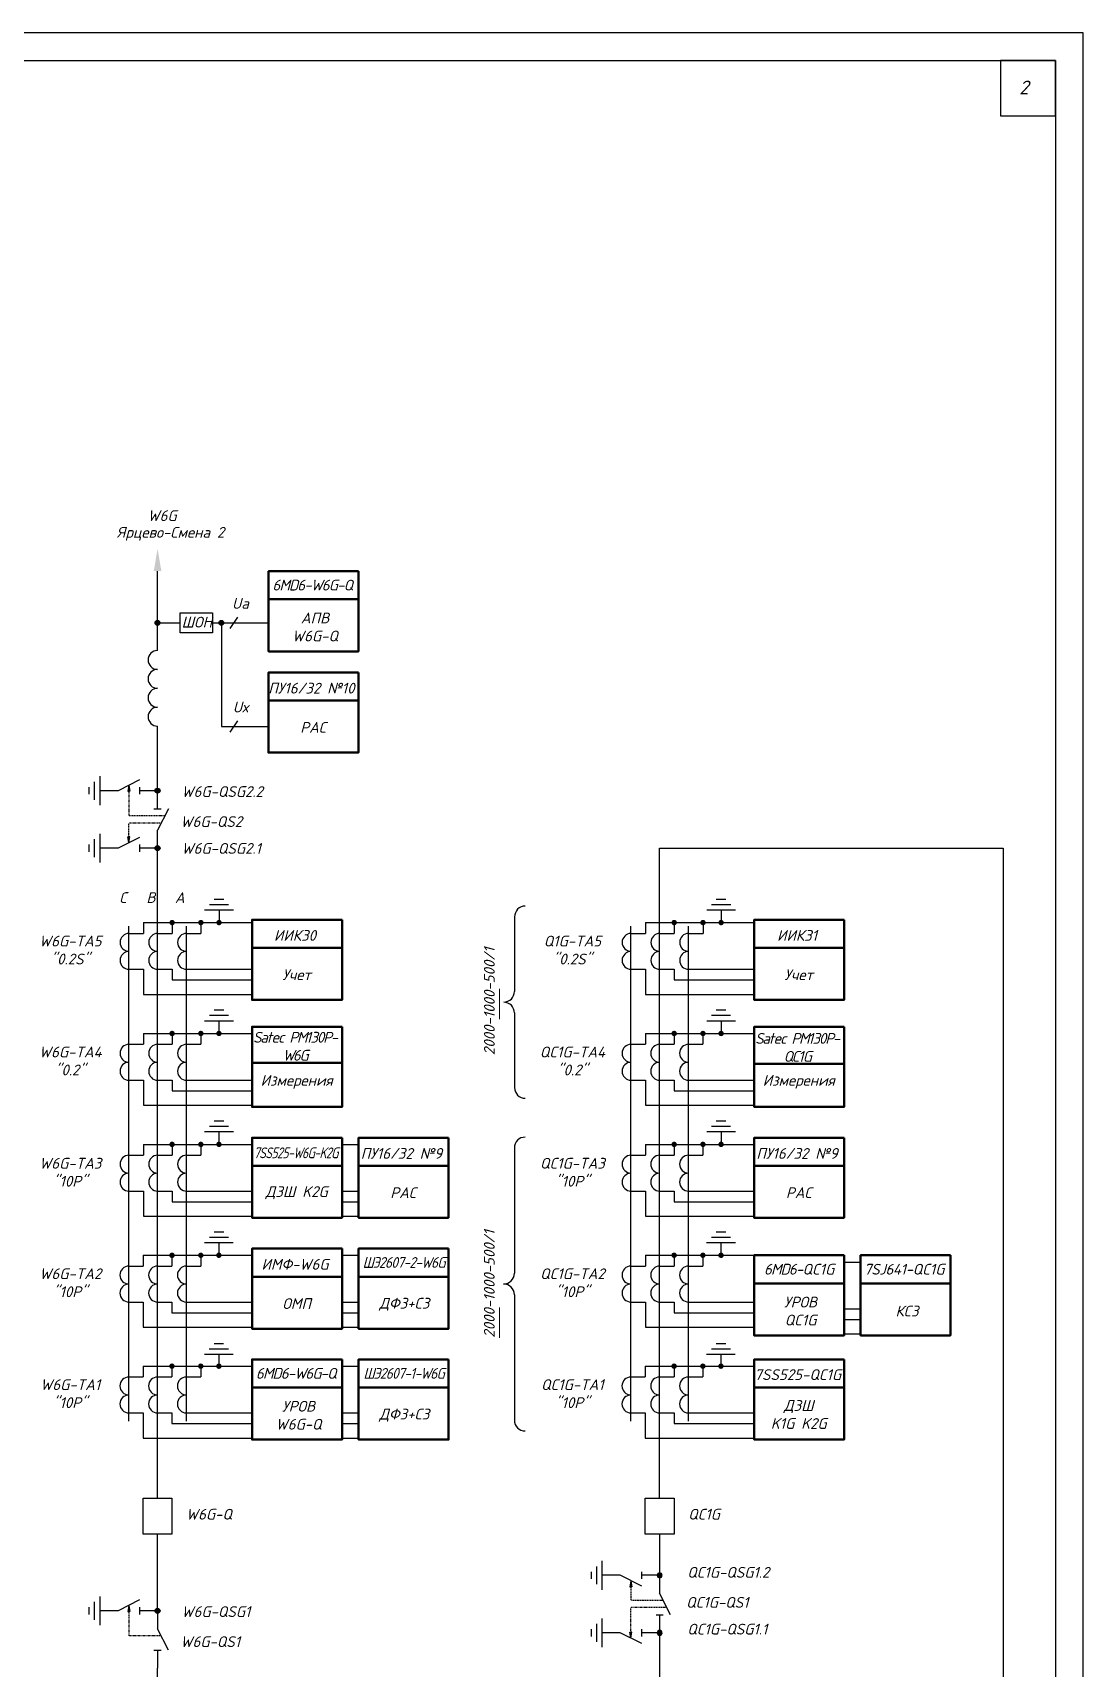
# Model space of a CAD drawing. Header units: millimetres. Extents: x -4534 to -456, y 3875 to 4716.
# Drawn here: x -2423.3 to -2233.4, y 4420.7 to 4716.4 of the extents above; entities that cross this region are included whole.
import ezdxf
from ezdxf.enums import TextEntityAlignment as Align

# ---------------------------------------------------------------- set-up
doc = ezdxf.new("R2010")
doc.units = ezdxf.units.MM
doc.linetypes.add('HIDDEN2', pattern=[0.1875, 0.125, -0.0625])
for name, color, linetype in [('Измерения АСУТП', 80, 'Continuous'), ('пусков-компл', 7, 'Continuous'), ('РАС АСУТП', 50, 'Continuous')]:
    doc.layers.add(name, color=color, linetype=linetype)
doc.styles.add('ГОСТ 3.0', font='isocpeur.ttf', dxfattribs={"oblique": 15, "height": 3})
doc.styles.add('гост2.5', font='isocpeur.ttf', dxfattribs={"oblique": 15, "height": 2.5})

# ---------------------------------------------------------------- blocks, each defined once
blk = doc.blocks.new('*U56')
for p, q in [((0, 0), (5, 0)), ((11, 3), (5, 0)), ((11, -1), (11, 1)), ((11, 0), (16, 0))]:
    blk.add_line(p, q)
blk = doc.blocks.new('Точка')
h = blk.add_hatch(color=256)
edge = h.paths.add_edge_path()
edge.add_arc((0, 0), 0.691, 0, 360)
blk.add_circle((0, 0), 0.691)
blk = doc.blocks.new('*U57')
for p, q in [((0, 0), (5, 0)), ((11, 3), (5, 0)), ((11, -1), (11, 1)), ((11, 0), (16, 0))]:
    blk.add_line(p, q)
blk = doc.blocks.new('*U65')
for p, q in [((0, 0), (5, 0)), ((11, 3), (5, 0)), ((11, -1), (11, 1)), ((11, 0), (16, 0))]:
    blk.add_line(p, q)

msp = doc.modelspace()

# ---------------------------------------------------------------- hatches: boundary and pattern name
for points in [[(-2406.08, 4579.23), (-2405.91, 4579.23), (-2405.74, 4579.23), (-2405.91, 4580.31)], [(-2405.91, 4569.91), (-2405.74, 4571), (-2405.91, 4571), (-2406.08, 4571)], [(-2315.14, 4436.51), (-2314.97, 4435.43), (-2315.14, 4435.43), (-2315.31, 4435.43)], [(-2406.08, 4430.97), (-2405.91, 4430.97), (-2405.74, 4430.97), (-2405.91, 4432.05)], [(-2315.31, 4427.2), (-2315.14, 4427.2), (-2314.97, 4427.2), (-2315.14, 4426.11)]]:
    msp.add_hatch(color=0).paths.add_polyline_path(points)

# ---------------------------------------------------------------- linework, layer by layer
at = {"color": 0, "lineweight": 30}
for p, q in [((-4514.35, 4711.38), (-2238.35, 4711.38)), ((-2238.35, 4711.38), (-2238.35, 3880.38))]:
    msp.add_line(p, q, dxfattribs=at)
at = {"color": 0}
for p, q in [((-2400.71, 4604.69), (-2400.71, 4619.06)), ((-2387.61, 4608.66), (-2386.18, 4610.71)), ((-2400.71, 4609.69), (-2396.62, 4609.69)), ((-2390.77, 4609.69), (-2380.64, 4609.69)), ((-2400.71, 4579.34), (-2400.71, 4591.01)), ((-2403.96, 4581.29), (-2407.86, 4579.34)), ((-2407.86, 4579.34), (-2411.11, 4579.34)), ((-2405.91, 4580.31), (-2406.08, 4579.23)), ((-2406.08, 4579.23), (-2405.91, 4579.23)), ((-2405.91, 4580.31), (-2405.74, 4579.23)), ((-2405.74, 4579.23), (-2405.91, 4579.23)), ((-2403.96, 4579.99), (-2403.96, 4578.69)), ((-2400.71, 4579.34), (-2403.96, 4579.34)), ((-2407.86, 4568.94), (-2411.11, 4568.94)), ((-2403.96, 4570.89), (-2407.86, 4568.94)), ((-2405.91, 4569.91), (-2406.08, 4571)), ((-2406.08, 4571), (-2405.91, 4571)), ((-2405.91, 4569.91), (-2405.74, 4571)), ((-2405.74, 4571), (-2405.91, 4571)), ((-2403.96, 4569.59), (-2403.96, 4568.29)), ((-2400.71, 4568.94), (-2403.96, 4568.94)), ((-2400.71, 4451.42), (-2400.71, 4568.94)), ((-2309.94, 4451.42), (-2309.94, 4568.94)), ((-2309.94, 4568.94), (-2247.81, 4568.94)), ((-2247.81, 4568.94), (-2247.81, 4402.42)), ((-2389.6, 4557.75), (-2389.6, 4555.5)), ((-2298.83, 4557.75), (-2298.83, 4555.5)), ((-2405.87, 4553.55), (-2403.27, 4553.55)), ((-2400.68, 4553.55), (-2398.08, 4553.55)), ((-2395.47, 4553.55), (-2392.87, 4553.55)), ((-2315.1, 4553.55), (-2312.5, 4553.55)), ((-2309.91, 4553.55), (-2307.31, 4553.55)), ((-2304.7, 4553.55), (-2302.1, 4553.55)), ((-2405.87, 4547.05), (-2403.27, 4547.05)), ((-2403.27, 4547.05), (-2403.27, 4542.51)), ((-2400.68, 4547.05), (-2398.08, 4547.05)), ((-2398.08, 4547.05), (-2398.08, 4545.12)), ((-2395.47, 4547.05), (-2383.61, 4547.05)), ((-2315.1, 4547.05), (-2312.5, 4547.05)), ((-2312.5, 4547.05), (-2312.5, 4542.51)), ((-2309.91, 4547.05), (-2307.31, 4547.05)), ((-2307.31, 4547.05), (-2307.31, 4545.12)), ((-2304.7, 4547.05), (-2292.84, 4547.05)), ((-2403.27, 4542.51), (-2383.61, 4542.51)), ((-2312.5, 4542.51), (-2292.84, 4542.51)), ((-2389.61, 4537.7), (-2389.61, 4535.45)), ((-2298.84, 4537.7), (-2298.84, 4535.45)), ((-2405.88, 4533.5), (-2403.28, 4533.5)), ((-2400.69, 4533.5), (-2398.09, 4533.5)), ((-2395.48, 4533.5), (-2392.88, 4533.5)), ((-2315.11, 4533.5), (-2312.51, 4533.5)), ((-2309.92, 4533.5), (-2307.32, 4533.5)), ((-2304.71, 4533.5), (-2302.11, 4533.5)), ((-2405.88, 4527), (-2403.28, 4527)), ((-2403.28, 4527), (-2403.28, 4522.46)), ((-2400.69, 4527), (-2398.09, 4527)), ((-2398.09, 4527), (-2398.09, 4525.07)), ((-2395.48, 4527), (-2383.62, 4527)), ((-2315.11, 4527), (-2312.51, 4527)), ((-2312.51, 4527), (-2312.51, 4522.46)), ((-2309.92, 4527), (-2307.32, 4527)), ((-2307.32, 4527), (-2307.32, 4525.07)), ((-2304.71, 4527), (-2292.85, 4527)), ((-2403.28, 4522.46), (-2383.62, 4522.46)), ((-2312.51, 4522.46), (-2292.85, 4522.46)), ((-2389.61, 4517.65), (-2389.61, 4515.4)), ((-2298.84, 4517.65), (-2298.84, 4515.4)), ((-2405.88, 4513.45), (-2403.28, 4513.45)), ((-2400.69, 4513.45), (-2398.09, 4513.45)), ((-2395.48, 4513.45), (-2392.88, 4513.45)), ((-2315.11, 4513.45), (-2312.51, 4513.45)), ((-2309.92, 4513.45), (-2307.32, 4513.45)), ((-2304.71, 4513.45), (-2302.11, 4513.45)), ((-2405.88, 4506.95), (-2403.28, 4506.95)), ((-2403.28, 4506.95), (-2403.28, 4502.41)), ((-2400.69, 4506.95), (-2398.09, 4506.95)), ((-2398.09, 4506.95), (-2398.09, 4505.02)), ((-2395.48, 4506.95), (-2383.62, 4506.95)), ((-2315.11, 4506.95), (-2312.51, 4506.95)), ((-2312.51, 4506.95), (-2312.51, 4502.41)), ((-2309.92, 4506.95), (-2307.32, 4506.95)), ((-2307.32, 4506.95), (-2307.32, 4505.02)), ((-2304.71, 4506.95), (-2292.85, 4506.95)), ((-2403.28, 4502.41), (-2383.62, 4502.41)), ((-2312.51, 4502.41), (-2292.85, 4502.41)), ((-2389.62, 4497.6), (-2389.62, 4495.35)), ((-2367.36, 4495.35), (-2364.36, 4495.35)), ((-2298.85, 4497.6), (-2298.85, 4495.35)), ((-2405.89, 4493.4), (-2403.29, 4493.4)), ((-2400.7, 4493.4), (-2398.1, 4493.4)), ((-2395.49, 4493.4), (-2392.89, 4493.4)), ((-2315.12, 4493.4), (-2312.52, 4493.4)), ((-2309.93, 4493.4), (-2307.33, 4493.4)), ((-2304.72, 4493.4), (-2302.12, 4493.4)), ((-2276.61, 4494.13), (-2273.61, 4494.13)), ((-2405.89, 4486.9), (-2403.29, 4486.9)), ((-2403.29, 4486.9), (-2403.29, 4482.36)), ((-2400.7, 4486.9), (-2398.1, 4486.9)), ((-2398.1, 4486.9), (-2398.1, 4484.97)), ((-2395.49, 4486.9), (-2383.63, 4486.9)), ((-2367.36, 4486.9), (-2364.36, 4486.9)), ((-2315.12, 4486.9), (-2312.52, 4486.9)), ((-2312.52, 4486.9), (-2312.52, 4482.36)), ((-2309.93, 4486.9), (-2307.33, 4486.9)), ((-2307.33, 4486.9), (-2307.33, 4484.97)), ((-2304.72, 4486.9), (-2292.86, 4486.9)), ((-2367.36, 4484.97), (-2364.36, 4484.97)), ((-2276.61, 4485.68), (-2273.61, 4485.68)), ((-2276.61, 4483.75), (-2273.61, 4483.75)), ((-2403.29, 4482.36), (-2383.63, 4482.36)), ((-2367.36, 4482.36), (-2364.36, 4482.36)), ((-2312.52, 4482.36), (-2292.86, 4482.36)), ((-2276.61, 4481.14), (-2273.61, 4481.14)), ((-2389.63, 4477.41), (-2389.63, 4475.3)), ((-2298.86, 4477.41), (-2298.86, 4475.3)), ((-2367.36, 4475.3), (-2364.36, 4475.3)), ((-2405.9, 4473.35), (-2403.3, 4473.35)), ((-2400.71, 4473.35), (-2398.11, 4473.35)), ((-2395.5, 4473.35), (-2392.9, 4473.35)), ((-2315.13, 4473.35), (-2312.53, 4473.35)), ((-2309.94, 4473.35), (-2307.34, 4473.35)), ((-2304.73, 4473.35), (-2302.13, 4473.35)), ((-2405.9, 4466.85), (-2403.3, 4466.85)), ((-2403.3, 4466.85), (-2403.3, 4462.31)), ((-2400.71, 4466.85), (-2398.11, 4466.85)), ((-2398.11, 4466.85), (-2398.11, 4464.92)), ((-2395.5, 4466.85), (-2383.64, 4466.85)), ((-2367.36, 4466.85), (-2364.36, 4466.85)), ((-2315.13, 4466.85), (-2312.53, 4466.85)), ((-2312.53, 4466.85), (-2312.53, 4462.31)), ((-2309.94, 4466.85), (-2307.34, 4466.85)), ((-2307.34, 4466.85), (-2307.34, 4464.92)), ((-2304.73, 4466.85), (-2292.87, 4466.85)), ((-2403.3, 4462.31), (-2383.64, 4462.31)), ((-2367.36, 4464.92), (-2364.36, 4464.92)), ((-2367.36, 4462.31), (-2364.36, 4462.31)), ((-2312.53, 4462.31), (-2292.87, 4462.31)), ((-2403.31, 4451.42), (-2398.11, 4451.42)), ((-2403.31, 4444.92), (-2403.31, 4451.42)), ((-2398.11, 4451.42), (-2398.11, 4444.92)), ((-2312.54, 4451.42), (-2307.34, 4451.42)), ((-2312.54, 4444.92), (-2312.54, 4451.42)), ((-2307.34, 4451.42), (-2307.34, 4444.92)), ((-2398.11, 4444.92), (-2403.31, 4444.92)), ((-2400.71, 4431.08), (-2400.71, 4444.92)), ((-2307.34, 4444.92), (-2312.54, 4444.92)), ((-2309.94, 4444.92), (-2309.94, 4437.49)), ((-2317.09, 4437.49), (-2320.34, 4437.49)), ((-2313.19, 4435.54), (-2317.09, 4437.49)), ((-2315.14, 4436.51), (-2315.31, 4435.43)), ((-2315.14, 4436.51), (-2314.97, 4435.43)), ((-2313.19, 4436.84), (-2313.19, 4438.14)), ((-2309.94, 4437.49), (-2313.19, 4437.49)), ((-2403.96, 4433.03), (-2407.86, 4431.08)), ((-2315.31, 4435.43), (-2315.14, 4435.43)), ((-2314.97, 4435.43), (-2315.14, 4435.43)), ((-2407.86, 4431.08), (-2411.11, 4431.08)), ((-2405.91, 4432.05), (-2406.08, 4430.97)), ((-2406.08, 4430.97), (-2405.91, 4430.97)), ((-2405.91, 4432.05), (-2405.74, 4430.97)), ((-2405.74, 4430.97), (-2405.91, 4430.97)), ((-2403.96, 4431.73), (-2403.96, 4430.43)), ((-2400.71, 4431.08), (-2403.96, 4431.08)), ((-2317.09, 4427.09), (-2320.34, 4427.09)), ((-2313.19, 4425.14), (-2317.09, 4427.09)), ((-2315.14, 4426.11), (-2315.31, 4427.2)), ((-2315.31, 4427.2), (-2315.14, 4427.2)), ((-2315.14, 4426.11), (-2314.97, 4427.2)), ((-2314.97, 4427.2), (-2315.14, 4427.2)), ((-2313.19, 4426.44), (-2313.19, 4427.74)), ((-2309.94, 4427.09), (-2313.19, 4427.09)), ((-2309.94, 4427.09), (-2309.94, 4414.91)), ((-2400.71, 4414.91), (-2400.71, 4420.68))]:
    msp.add_line(p, q, dxfattribs=at)
at = {"color": 0, "lineweight": 25, "ltscale": 0.25}
for p, q in [((-2412.08, 4577.71), (-2412.08, 4580.96)), ((-2411.11, 4576.74), (-2411.11, 4581.94)), ((-2413.06, 4578.69), (-2413.06, 4579.99)), ((-2413.06, 4568.29), (-2413.06, 4569.59)), ((-2412.08, 4567.31), (-2412.08, 4570.56)), ((-2411.11, 4566.34), (-2411.11, 4571.54)), ((-2321.31, 4435.86), (-2321.31, 4439.11)), ((-2320.34, 4434.89), (-2320.34, 4440.09)), ((-2322.29, 4436.84), (-2322.29, 4438.14)), ((-2412.08, 4429.45), (-2412.08, 4432.7)), ((-2411.11, 4428.48), (-2411.11, 4433.68)), ((-2413.06, 4430.43), (-2413.06, 4431.73)), ((-2320.34, 4424.49), (-2320.34, 4429.69)), ((-2322.29, 4426.44), (-2322.29, 4427.74)), ((-2321.31, 4425.46), (-2321.31, 4428.71))]:
    msp.add_line(p, q, dxfattribs=at)
at = {"color": 0, "linetype": 'HIDDEN2'}
for p, q in [((-2405.91, 4579.23), (-2405.91, 4574.79)), ((-2399.41, 4574.79), (-2405.91, 4574.79)), ((-2405.91, 4571), (-2405.91, 4573.49)), ((-2400.06, 4573.49), (-2405.91, 4573.49)), ((-2315.14, 4435.43), (-2315.14, 4432.94)), ((-2309.29, 4432.94), (-2315.14, 4432.94)), ((-2405.91, 4430.97), (-2405.91, 4426.53)), ((-2315.14, 4427.2), (-2315.14, 4431.64)), ((-2308.64, 4431.64), (-2315.14, 4431.64)), ((-2400.06, 4426.53), (-2405.91, 4426.53))]:
    msp.add_line(p, q, dxfattribs=at)
at = {"color": 0, "ltscale": 0.25}
for p, q in [((-2387, 4557.75), (-2392.2, 4557.75)), ((-2387.87, 4558.72), (-2391.33, 4558.72)), ((-2388.73, 4559.7), (-2390.47, 4559.7)), ((-2296.23, 4557.75), (-2301.43, 4557.75)), ((-2297.1, 4558.72), (-2300.56, 4558.72)), ((-2297.96, 4559.7), (-2299.7, 4559.7)), ((-2405.89, 4465.38), (-2405.89, 4554.86)), ((-2403.27, 4555.5), (-2403.27, 4553.55)), ((-2403.27, 4555.5), (-2383.61, 4555.5)), ((-2398.08, 4555.5), (-2398.08, 4553.55)), ((-2395.49, 4465.38), (-2395.49, 4554.86)), ((-2392.87, 4555.5), (-2392.87, 4553.55)), ((-2336.18, 4556.53), (-2336.18, 4543.06)), ((-2315.12, 4465.38), (-2315.12, 4554.86)), ((-2312.5, 4555.5), (-2312.5, 4553.55)), ((-2312.5, 4555.5), (-2292.84, 4555.5)), ((-2307.31, 4555.5), (-2307.31, 4553.55)), ((-2304.72, 4465.38), (-2304.72, 4554.86)), ((-2302.1, 4555.5), (-2302.1, 4553.55)), ((-2398.08, 4545.12), (-2383.61, 4545.12)), ((-2307.31, 4545.12), (-2292.84, 4545.12)), ((-2388.74, 4539.65), (-2390.48, 4539.65)), ((-2336.18, 4539.16), (-2336.18, 4525.68)), ((-2297.97, 4539.65), (-2299.71, 4539.65)), ((-2387.01, 4537.7), (-2392.21, 4537.7)), ((-2387.88, 4538.67), (-2391.34, 4538.67)), ((-2296.24, 4537.7), (-2301.44, 4537.7)), ((-2297.11, 4538.67), (-2300.57, 4538.67)), ((-2403.28, 4535.45), (-2403.28, 4533.5)), ((-2403.28, 4535.45), (-2383.62, 4535.45)), ((-2398.09, 4535.45), (-2398.09, 4533.5)), ((-2392.88, 4535.45), (-2392.88, 4533.5)), ((-2312.51, 4535.45), (-2312.51, 4533.5)), ((-2312.51, 4535.45), (-2292.85, 4535.45)), ((-2307.32, 4535.45), (-2307.32, 4533.5)), ((-2302.11, 4535.45), (-2302.11, 4533.5)), ((-2398.09, 4525.07), (-2383.62, 4525.07)), ((-2307.32, 4525.07), (-2292.85, 4525.07)), ((-2387.88, 4518.62), (-2391.34, 4518.62)), ((-2388.74, 4519.6), (-2390.48, 4519.6)), ((-2297.11, 4518.62), (-2300.57, 4518.62)), ((-2297.97, 4519.6), (-2299.71, 4519.6)), ((-2403.28, 4515.4), (-2403.28, 4513.45)), ((-2403.28, 4515.4), (-2383.62, 4515.4)), ((-2398.09, 4515.4), (-2398.09, 4513.45)), ((-2392.88, 4515.4), (-2392.88, 4513.45)), ((-2387.01, 4517.65), (-2392.21, 4517.65)), ((-2312.51, 4515.4), (-2312.51, 4513.45)), ((-2312.51, 4515.4), (-2292.85, 4515.4)), ((-2307.32, 4515.4), (-2307.32, 4513.45)), ((-2302.11, 4515.4), (-2302.11, 4513.45)), ((-2296.24, 4517.65), (-2301.44, 4517.65)), ((-2336.2, 4514.76), (-2336.2, 4492.1)), ((-2398.09, 4505.02), (-2383.62, 4505.02)), ((-2307.32, 4505.02), (-2292.85, 4505.02)), ((-2387.89, 4498.57), (-2391.35, 4498.57)), ((-2388.75, 4499.55), (-2390.49, 4499.55)), ((-2297.11, 4498.57), (-2300.58, 4498.57)), ((-2297.98, 4499.55), (-2299.71, 4499.55)), ((-2403.29, 4495.35), (-2403.29, 4493.4)), ((-2403.29, 4495.35), (-2383.63, 4495.35)), ((-2398.1, 4495.35), (-2398.1, 4493.4)), ((-2392.89, 4495.35), (-2392.89, 4493.4)), ((-2387.02, 4497.6), (-2392.22, 4497.6)), ((-2312.52, 4495.35), (-2312.52, 4493.4)), ((-2312.52, 4495.35), (-2292.86, 4495.35)), ((-2307.33, 4495.35), (-2307.33, 4493.4)), ((-2302.12, 4495.35), (-2302.12, 4493.4)), ((-2296.25, 4497.6), (-2301.45, 4497.6)), ((-2336.2, 4488.2), (-2336.2, 4465.54)), ((-2398.1, 4484.97), (-2383.63, 4484.97)), ((-2307.33, 4484.97), (-2292.86, 4484.97)), ((-2387.03, 4477.41), (-2392.23, 4477.41)), ((-2387.89, 4478.38), (-2391.36, 4478.38)), ((-2388.76, 4479.36), (-2390.49, 4479.36)), ((-2296.26, 4477.41), (-2301.46, 4477.41)), ((-2297.12, 4478.38), (-2300.59, 4478.38)), ((-2297.99, 4479.36), (-2299.72, 4479.36)), ((-2403.3, 4475.3), (-2403.3, 4473.35)), ((-2403.3, 4475.3), (-2383.64, 4475.3)), ((-2398.11, 4475.3), (-2398.11, 4473.35)), ((-2392.9, 4475.3), (-2392.9, 4473.35)), ((-2312.53, 4475.3), (-2312.53, 4473.35)), ((-2312.53, 4475.3), (-2292.87, 4475.3)), ((-2307.34, 4475.3), (-2307.34, 4473.35)), ((-2302.13, 4475.3), (-2302.13, 4473.35)), ((-2398.11, 4464.92), (-2383.64, 4464.92)), ((-2307.34, 4464.92), (-2292.87, 4464.92))]:
    msp.add_line(p, q, dxfattribs=at)
at = {"color": 0, "lineweight": 20}
for p, q in [((-2338.91, 4543.53), (-2338.91, 4538.03)), ((-2338.92, 4485.9), (-2338.92, 4480.4))]:
    msp.add_line(p, q, dxfattribs=at)
at = {"color": 0, "linetype": 'Continuous', "lineweight": 25}
msp.add_lwpolyline([(-4534.35, 3875.38), (-2233.35, 3875.38), (-2233.35, 4716.38), (-4534.35, 4716.38)], close=True, dxfattribs=at)
at = {"color": 0, "lineweight": 30}
msp.add_lwpolyline([(-2238.35, 4711.38), (-2248.35, 4711.38), (-2248.35, 4701.38), (-2238.35, 4701.38)], close=True, dxfattribs=at)
at = {"color": 0, "lineweight": 50, "ltscale": 0.25}
for points in [[(-2364.39, 4619.03), (-2380.64, 4619.03), (-2380.64, 4613.95), (-2364.39, 4613.95)], [(-2364.39, 4613.95), (-2380.64, 4613.95), (-2380.64, 4604.53), (-2364.39, 4604.53)], [(-2367.36, 4556.02), (-2383.61, 4556.02), (-2383.61, 4550.94), (-2367.36, 4550.94)], [(-2276.59, 4556.02), (-2292.84, 4556.02), (-2292.84, 4550.94), (-2276.59, 4550.94)], [(-2367.36, 4550.94), (-2383.61, 4550.94), (-2383.61, 4541.53), (-2367.36, 4541.53)], [(-2276.59, 4550.94), (-2292.84, 4550.94), (-2292.84, 4541.53), (-2276.59, 4541.53)], [(-2367.36, 4516.61), (-2383.61, 4516.61), (-2383.61, 4511.53), (-2367.36, 4511.53)], [(-2367.36, 4511.53), (-2383.61, 4511.53), (-2383.61, 4502.12), (-2367.36, 4502.12)], [(-2367.36, 4496.56), (-2383.61, 4496.56), (-2383.61, 4491.48), (-2367.36, 4491.48)], [(-2348.11, 4496.56), (-2364.36, 4496.56), (-2364.36, 4491.48), (-2348.11, 4491.48)], [(-2276.61, 4495.35), (-2292.86, 4495.35), (-2292.86, 4490.26), (-2276.61, 4490.26)], [(-2257.36, 4495.35), (-2273.61, 4495.35), (-2273.61, 4490.26), (-2257.36, 4490.26)], [(-2367.36, 4491.48), (-2383.61, 4491.48), (-2383.61, 4482.07), (-2367.36, 4482.07)], [(-2348.11, 4491.48), (-2364.36, 4491.48), (-2364.36, 4482.07), (-2348.11, 4482.07)], [(-2276.61, 4490.26), (-2292.86, 4490.26), (-2292.86, 4480.85), (-2276.61, 4480.85)], [(-2257.36, 4490.26), (-2273.61, 4490.26), (-2273.61, 4480.85), (-2257.36, 4480.85)], [(-2367.36, 4476.51), (-2383.61, 4476.51), (-2383.61, 4471.43), (-2367.36, 4471.43)], [(-2348.11, 4476.51), (-2364.36, 4476.51), (-2364.36, 4471.43), (-2348.11, 4471.43)], [(-2276.59, 4476.51), (-2292.84, 4476.51), (-2292.84, 4471.43), (-2276.59, 4471.43)], [(-2367.36, 4471.43), (-2383.61, 4471.43), (-2383.61, 4462.02), (-2367.36, 4462.02)], [(-2348.11, 4471.43), (-2364.36, 4471.43), (-2364.36, 4462.02), (-2348.11, 4462.02)], [(-2276.59, 4471.43), (-2292.84, 4471.43), (-2292.84, 4462.02), (-2276.59, 4462.02)]]:
    msp.add_lwpolyline(points, close=True, dxfattribs=at)
at = {"color": 0}
msp.add_lwpolyline([(-2396.62, 4611.52), (-2390.77, 4611.52), (-2390.77, 4607.86), (-2396.62, 4607.86)], close=True, dxfattribs=at)
at = {"color": 0, "ltscale": 0.25, "const_width": 0.487}
for points in [[(-2398.32, 4555.5, 1), (-2397.84, 4555.5, 1)], [(-2393.12, 4555.5, 1), (-2392.63, 4555.5, 1)], [(-2389.84, 4555.5, 1), (-2389.36, 4555.5, 1)], [(-2307.55, 4555.5, 1), (-2307.06, 4555.5, 1)], [(-2302.35, 4555.5, 1), (-2301.86, 4555.5, 1)], [(-2299.07, 4555.5, 1), (-2298.59, 4555.5, 1)], [(-2398.33, 4535.45, 1), (-2397.84, 4535.45, 1)], [(-2393.13, 4535.45, 1), (-2392.64, 4535.45, 1)], [(-2389.85, 4535.45, 1), (-2389.37, 4535.45, 1)], [(-2307.56, 4535.45, 1), (-2307.07, 4535.45, 1)], [(-2302.35, 4535.45, 1), (-2301.87, 4535.45, 1)], [(-2299.08, 4535.45, 1), (-2298.59, 4535.45, 1)], [(-2398.33, 4515.4, 1), (-2397.84, 4515.4, 1)], [(-2393.13, 4515.4, 1), (-2392.64, 4515.4, 1)], [(-2389.85, 4515.4, 1), (-2389.37, 4515.4, 1)], [(-2307.56, 4515.4, 1), (-2307.07, 4515.4, 1)], [(-2302.35, 4515.4, 1), (-2301.87, 4515.4, 1)], [(-2299.08, 4515.4, 1), (-2298.59, 4515.4, 1)], [(-2398.34, 4495.35, 1), (-2397.85, 4495.35, 1)], [(-2393.13, 4495.35, 1), (-2392.65, 4495.35, 1)], [(-2389.86, 4495.35, 1), (-2389.38, 4495.35, 1)], [(-2307.57, 4495.35, 1), (-2307.08, 4495.35, 1)], [(-2302.36, 4495.35, 1), (-2301.88, 4495.35, 1)], [(-2299.09, 4495.35, 1), (-2298.6, 4495.35, 1)], [(-2398.35, 4475.3, 1), (-2397.86, 4475.3, 1)], [(-2393.14, 4475.3, 1), (-2392.66, 4475.3, 1)], [(-2389.87, 4475.3, 1), (-2389.38, 4475.3, 1)], [(-2307.58, 4475.3, 1), (-2307.09, 4475.3, 1)], [(-2302.37, 4475.3, 1), (-2301.89, 4475.3, 1)], [(-2299.1, 4475.3, 1), (-2298.61, 4475.3, 1)]]:
    msp.add_lwpolyline(points, format="xyb", close=True, dxfattribs=at)
at = {"color": 0, "ltscale": 0.25}
for centre, start, end in [((-2334.23, 4556.53), 90, 180), ((-2338.13, 4543.06), 270, 0), ((-2338.13, 4539.16), 0, 90), ((-2334.23, 4525.68), 180, 270), ((-2334.25, 4514.76), 90, 180), ((-2338.15, 4492.1), 270, 0), ((-2338.15, 4488.2), 0, 90), ((-2334.25, 4465.54), 180, 270)]:
    msp.add_arc(centre, 1.95, start, end, dxfattribs=at)
at = {"color": 0}
for centre in [(-2405.87, 4551.92), (-2400.68, 4551.92), (-2395.47, 4551.92), (-2315.1, 4551.92), (-2309.91, 4551.92), (-2304.7, 4551.92), (-2405.87, 4548.67), (-2400.68, 4548.67), (-2395.47, 4548.67), (-2315.1, 4548.67), (-2309.91, 4548.67), (-2304.7, 4548.67), (-2405.88, 4531.87), (-2400.69, 4531.87), (-2395.48, 4531.87), (-2315.11, 4531.87), (-2309.92, 4531.87), (-2304.71, 4531.87), (-2405.88, 4528.62), (-2400.69, 4528.62), (-2395.48, 4528.62), (-2315.11, 4528.62), (-2309.92, 4528.62), (-2304.71, 4528.62), (-2405.88, 4511.82), (-2400.69, 4511.82), (-2395.48, 4511.82), (-2315.11, 4511.82), (-2309.92, 4511.82), (-2304.71, 4511.82), (-2405.88, 4508.57), (-2400.69, 4508.57), (-2395.48, 4508.57), (-2315.11, 4508.57), (-2309.92, 4508.57), (-2304.71, 4508.57), (-2405.89, 4491.77), (-2400.7, 4491.77), (-2395.49, 4491.77), (-2315.12, 4491.77), (-2309.93, 4491.77), (-2304.72, 4491.77), (-2405.89, 4488.52), (-2400.7, 4488.52), (-2395.49, 4488.52), (-2315.12, 4488.52), (-2309.93, 4488.52), (-2304.72, 4488.52), (-2405.9, 4471.72), (-2400.71, 4471.72), (-2395.5, 4471.72), (-2315.13, 4471.72), (-2309.94, 4471.72), (-2304.73, 4471.72), (-2405.9, 4468.47), (-2400.71, 4468.47), (-2395.5, 4468.47), (-2315.13, 4468.47), (-2309.94, 4468.47), (-2304.73, 4468.47)]:
    msp.add_arc(centre, 1.62, 90, 270, dxfattribs=at)
at = {"color": 0, "lineweight": 25}
msp.add_solid([(-2400.71, 4623.1), (-2401.39, 4619.06), (-2400.02, 4619.06)], dxfattribs=at)
at = {"layer": 'Измерения АСУТП', "color": 0, "lineweight": 50, "ltscale": 0.25}
for points in [[(-2367.36, 4536.66), (-2383.61, 4536.66), (-2383.61, 4530.12), (-2367.36, 4530.12)], [(-2276.59, 4536.66), (-2292.84, 4536.66), (-2292.84, 4529.97), (-2276.59, 4529.97)], [(-2367.36, 4530.12), (-2383.61, 4530.12), (-2383.61, 4522.17), (-2367.36, 4522.17)], [(-2276.59, 4529.97), (-2292.84, 4529.97), (-2292.84, 4522.17), (-2276.59, 4522.17)]]:
    msp.add_lwpolyline(points, close=True, dxfattribs=at)
at = {"layer": 'пусков-компл', "color": 0}
for centre, start, end in [((-2400.71, 4602.98), 90, 180), ((-2400.71, 4602.98), 180, 270), ((-2400.71, 4599.56), 90, 180), ((-2400.71, 4599.56), 180, 270), ((-2400.71, 4596.14), 90, 180), ((-2400.71, 4596.14), 180, 270), ((-2400.71, 4592.72), 90, 180), ((-2400.71, 4592.72), 180, 270)]:
    msp.add_arc(centre, 1.71, start, end, dxfattribs=at)
at = {"layer": 'РАС АСУТП', "color": 0}
for p, q in [((-2389.18, 4609.69), (-2389.18, 4590.95)), ((-2389.18, 4590.95), (-2380.66, 4590.95)), ((-2387.61, 4589.92), (-2386.18, 4591.97)), ((-2367.36, 4506.95), (-2364.37, 4506.95)), ((-2367.36, 4502.41), (-2364.37, 4502.41))]:
    msp.add_line(p, q, dxfattribs=at)
at = {"layer": 'РАС АСУТП', "color": 0, "ltscale": 0.25}
for p, q in [((-2367.36, 4515.4), (-2364.37, 4515.4)), ((-2367.36, 4505.02), (-2364.37, 4505.02))]:
    msp.add_line(p, q, dxfattribs=at)
at = {"layer": 'РАС АСУТП', "color": 0, "lineweight": 50, "ltscale": 0.25}
for points in [[(-2364.39, 4600.73), (-2380.64, 4600.73), (-2380.64, 4595.65), (-2364.39, 4595.65)], [(-2364.41, 4595.65), (-2380.66, 4595.65), (-2380.66, 4586.24), (-2364.41, 4586.24)], [(-2348.11, 4516.61), (-2364.36, 4516.61), (-2364.36, 4511.53), (-2348.11, 4511.53)], [(-2276.59, 4516.61), (-2292.84, 4516.61), (-2292.84, 4511.53), (-2276.59, 4511.53)], [(-2348.13, 4511.53), (-2364.38, 4511.53), (-2364.38, 4502.12), (-2348.13, 4502.12)], [(-2276.61, 4511.53), (-2292.86, 4511.53), (-2292.86, 4502.12), (-2276.61, 4502.12)]]:
    msp.add_lwpolyline(points, close=True, dxfattribs=at)

# ---------------------------------------------------------------- block references
at = {"color": 0, "yscale": 0.65, "zscale": 0.65}
for name, p, xscale, rotation in [('Точка', (-2400.71, 4609.69), 0.65, 180), ('*U65', (-2400.71, 4568.94), -0.65, 270), ('Точка', (-2400.71, 4579.34), 0.65, 180), ('Точка', (-2400.71, 4568.94), 0.65, 180), ('*U57', (-2309.94, 4437.49), 0.65, 270), ('*U56', (-2400.71, 4431.08), 0.65, 270), ('Точка', (-2400.71, 4431.08), 0.65, 180)]:
    msp.add_blockref(name, p, dxfattribs=dict(at, xscale=xscale, rotation=rotation))
at = {"color": 0, "xscale": -0.65, "yscale": 0.65, "zscale": 0.65}
for p in [(-2309.94, 4437.49), (-2309.94, 4427.09)]:
    msp.add_blockref('Точка', p, dxfattribs=at)
at = {"layer": 'РАС АСУТП', "color": 0, "xscale": 0.65, "yscale": 0.65, "zscale": 0.65, "rotation": 180}
msp.add_blockref('Точка', (-2389.18, 4609.69), dxfattribs=at)

# ---------------------------------------------------------------- texts
at = {"color": 0, "lineweight": 30, "ltscale": 0.25, "style": 'гост2.5', "oblique": 15}
msp.add_text('2', height=2.5, dxfattribs=at).set_placement((-2244.94, 4705.23))
at = {"color": 0, "lineweight": 18, "style": 'ГОСТ 3.0', "oblique": 15}
for s, p in [('W6G', (-2402.51, 4628.1)), ('Ярцево-Смена 2', (-2408.06, 4625.08)), ('ШОН', (-2396.36, 4608.84))]:
    msp.add_text(s, height=1.95, dxfattribs=at).set_placement(p)
at = {"color": 0, "ltscale": 2, "style": 'ГОСТ 3.0', "oblique": 15}
msp.add_text('Uа', height=1.95, dxfattribs=at).set_placement((-2385.73, 4612.23), align=Align.CENTER)
at = {"color": 0, "style": 'ГОСТ 3.0', "oblique": 15}
for s, p in [('С', (-2406.96, 4560.02)), ('B', (-2401.9, 4560.02)), ('A', (-2396.7, 4560.02))]:
    msp.add_text(s, height=1.95, dxfattribs=at).set_placement(p, align=Align.MIDDLE_CENTER)
for p in [(-2340.72, 4541.25), (-2340.74, 4490.16)]:
    msp.add_text('2000-1000-500/1', height=1.95, rotation=90, dxfattribs=at).set_placement(p, align=Align.MIDDLE_CENTER)
at = {"color": 0, "lineweight": 30, "char_height": 1.95, "attachment_point": 5, "style": 'ГОСТ 3.0'}
for s, insert in [('{\\T0.9;6MD6-W\\C0;6G-Q}', (-2372.75, 4616.51)), ('{\\W0.8;\\T0.9;7SS525-W6G-K2G}', (-2375.75, 4513.87)), ('ИМФ-W6G', (-2375.87, 4493.72)), ('{\\W0.9;\\T0.9;ШЭ2607-2-W6G}', (-2356.22, 4494.05)), ('{\\T0.9;6MD6-\\T1;\\C0;QC1G}', (-2284.73, 4492.83)), ('{\\T0.95;7SJ641-\\T1;\\C0;QC1G}', (-2265.73, 4492.83)), ('{\\T0.9;6MD6-W6G-Q}', (-2375.73, 4474)), ('{\\W0.9;\\T0.9;ШЭ2607-1-W6G}', (-2356.22, 4474)), ('7SS525-{\\C0;QC1G}', (-2284.98, 4473.77))]:
    msp.add_mtext(s, dxfattribs=dict(at, insert=insert))
at = {"color": 0, "char_height": 1.95, "attachment_point": 5, "style": 'ГОСТ 3.0'}
for s, insert in [('{\\C0;АПВ\\PW6G-Q}', (-2372.25, 4608.94)), ('{\\C0;ДЗШ K2G}', (-2375.57, 4506.66)), ('ОМП', (-2375.56, 4486.61)), ('{\\C0;ДФЗ+СЗ}', (-2356.1, 4486.48)), ('{\\C0;УРОВ\\PQC1G}', (-2284.47, 4485.26)), ('{\\C0;КСЗ}', (-2265.22, 4485.26)), ('{\\C0;УРОВ\\P}W6G-Q', (-2375.22, 4466.43)), ('{\\C0;ДЗШ \\PK1G K2G}', (-2284.8, 4466.56)), ('{\\C0;ДФЗ+СЗ}', (-2356.1, 4466.43))]:
    msp.add_mtext(s, dxfattribs=dict(at, insert=insert))
at = {"color": 0, "lineweight": 18, "char_height": 1.95, "width": 7.2421, "attachment_point": 1, "style": 'ГОСТ 3.0'}
for s, insert in [('W6G-QSG2.2', (-2396.38, 4580.16)), ('W6G-QS2', (-2396.57, 4574.73)), ('W6G-QSG2.1', (-2396.38, 4569.88)), ('W6G-Q', (-2395.56, 4449.51)), ('QC1G', (-2304.79, 4449.51)), ('QC1G-QSG1.2', (-2304.96, 4439)), ('QC1G-QS1', (-2305.16, 4433.57)), ('W6G-QSG1', (-2396.38, 4431.9)), ('QC1G-QSG1.1', (-2304.96, 4428.73)), ('W6G-QS1', (-2396.57, 4426.47))]:
    msp.add_mtext(s, dxfattribs=dict(at, insert=insert))
at = {"color": 0, "lineweight": 50, "ltscale": 0.25, "char_height": 1.95, "attachment_point": 5, "style": 'ГОСТ 3.0'}
for s, insert in [('ИИК30', (-2375.87, 4553.17)), ('ИИК31', (-2285.1, 4553.17)), ('Учет', (-2375.56, 4546.07)), ('Учет', (-2284.79, 4546.07))]:
    msp.add_mtext(s, dxfattribs=dict(at, insert=insert))
at = {"color": 0, "ltscale": 2, "char_height": 1.95, "width": 21.6953, "attachment_point": 5, "style": 'ГОСТ 3.0'}
for s, insert in [('W6G-TA5\\P"0.2S"', (-2416.48, 4550.53)), ('Q1G-TA5\\P"0.2S"', (-2325.71, 4550.53)), ('W6G-TA4\\P"0.2"', (-2416.47, 4530.48)), ('QC1G-TA4\\P"0.2"', (-2325.7, 4530.48)), ('W6G-TA3\\P"10P"', (-2416.48, 4510.36)), ('QC1G-TA3\\P"10P"', (-2325.71, 4510.36)), ('W6G-TA2\\P"10P"', (-2416.48, 4490.38)), ('QC1G-TA2\\P"10P"', (-2325.71, 4490.38)), ('W6G-TA1\\P"10P"', (-2416.49, 4470.33)), ('QC1G-TA1\\P"10P"', (-2325.72, 4470.33))]:
    msp.add_mtext(s, dxfattribs=dict(at, insert=insert))
at = {"layer": 'Измерения АСУТП', "color": 0, "lineweight": 30, "char_height": 1.95, "attachment_point": 5, "style": 'ГОСТ 3.0'}
for s, insert in [('{\\T0.85;Satec PM130P-\\PW6G}', (-2375.87, 4533.14)), ('{\\T0.85;Satec PM130P-\\PQC1G}', (-2285.1, 4532.93))]:
    msp.add_mtext(s, dxfattribs=dict(at, insert=insert))
at = {"layer": 'Измерения АСУТП', "color": 0, "char_height": 1.95, "attachment_point": 5, "style": 'ГОСТ 3.0'}
for insert in [(-2375.56, 4526.71), (-2284.79, 4526.71)]:
    msp.add_mtext('Измерения', dxfattribs=dict(at, insert=insert))
at = {"layer": 'РАС АСУТП', "color": 0, "ltscale": 2, "style": 'ГОСТ 3.0', "oblique": 15}
msp.add_text('Uх', height=1.95, dxfattribs=at).set_placement((-2385.73, 4593.49), align=Align.CENTER)
at = {"layer": 'РАС АСУТП', "color": 0, "lineweight": 30, "char_height": 1.95, "attachment_point": 5, "style": 'ГОСТ 3.0'}
for s, insert in [('ПУ16/32 №10', (-2372.9, 4597.88)), ('ПУ16/32 №9', (-2356.62, 4513.76)), ('ПУ16/32 №9', (-2285.1, 4513.76))]:
    msp.add_mtext(s, dxfattribs=dict(at, insert=insert))
at = {"layer": 'РАС АСУТП', "color": 0, "char_height": 1.95, "attachment_point": 5, "style": 'ГОСТ 3.0'}
for insert in [(-2372.59, 4590.78), (-2356.31, 4506.66), (-2284.79, 4506.66)]:
    msp.add_mtext('РАС', dxfattribs=dict(at, insert=insert))

doc.saveas('drawing.dxf')
